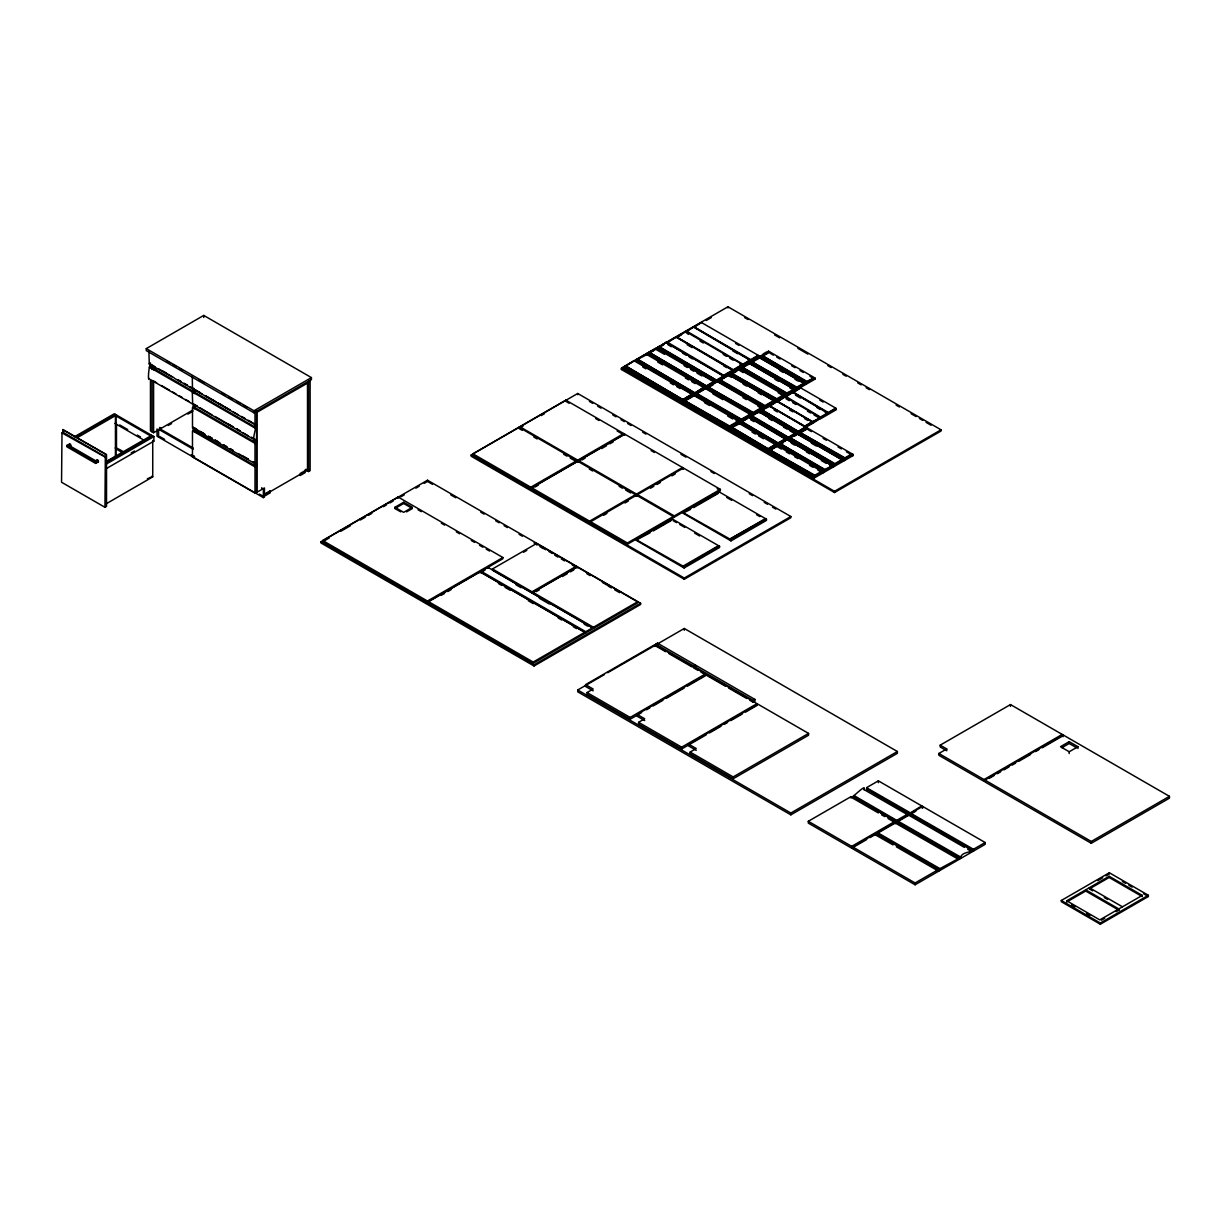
<?xml version="1.0" encoding="UTF-8"?>
<svg xmlns="http://www.w3.org/2000/svg" width="1231" height="1231" viewBox="0 0 1231 1231"><rect width="100%" height="100%" fill="white"/><g stroke="black" fill="none" stroke-linecap="round" stroke-linejoin="round"><path stroke-width="1.5" d="M62.858 432.173L62.119 432.958L106.143 457.655L106.266 454.701L62.858 429.65L62.858 432.173L106.266 457.224M149.551 363.222L149.259 364.007L171.832 376.794M149.551 378.456C147.335 383.826 148.905 364.93 150.459 363.837M193.759 391.812L193.775 388.442M254.478 463.333L192.498 428.049L192.482 407.599L193.729 407.184L193.775 404.384L197.068 406.292M256.571 411.292L256.571 492.169L255.002 493.077L192.467 456.978L192.467 431.158C194.606 431.85 193.821 423.695 194.036 431.512M255.463 424.926L175.048 378.64M255.002 412.2L255.002 425.31C258.972 420.448 250.509 442.452 255.017 440.606C257.033 437.128 256.756 444.914 255.017 443.699L255.002 464.041C256.94 460.717 256.833 468.503 255.032 467.118L255.002 493.077M874.502 835.218L875.056 833.926L852.575 846.866L852.575 848.682L915.11 884.781L985.169 844.343L985.169 842.527L922.635 806.428L911.279 812.983L910.663 815.153L973.367 851.144M910.832 813.229L907.293 815.63L907.709 814.06L897.214 820.092L897.43 821.4L894.414 823.216L894.475 821.677L851.714 846.359L808.305 821.292L808.305 823.108L851.714 848.174L866.67 839.542M863.977 789.717C867.532 781.47 847.928 802.858 851.006 796.642L808.305 821.292M908.109 815.568L908.663 814.614L897.891 821.077L960.996 857.238L940.269 868.44C942.007 869.625 935.622 873.241 937.53 870.04L915.11 882.966L852.575 846.866M149.259 364.007L148.889 350.927M193.39 392.135L192.79 392.304M192.667 404.291L192.298 392.335M192.882 392.074L193.129 392.489M960.734 857.145C961.934 851.206 974.752 852.56 973.813 849.082L985.169 842.527M864.085 789.61L907.493 814.676M866.562 789.486L866.932 787.455L878.349 780.854L921.757 805.92L921.757 807.736M874.826 834.541L893.044 844.912M874.949 835.464L877.949 833.664L877.734 832.341L895.399 822.17L895.075 822.908L957.718 858.899M895.291 823.724L898.199 822.016L898.03 821.123M908.54 815.06L964.427 847.405M973.813 850.59L911.279 814.491M146.274 348.619L203.746 315.428L311.428 377.609L311.428 379.625L253.955 412.8L146.274 350.635L146.274 348.619L253.955 410.785L311.428 377.609M155.968 368.638L155.445 369.546M62.858 429.65L106.528 454.562L106.528 506.387L104.958 507.295L61.55 482.244L61.996 432.789M74.537 436.713L114.298 413.77L153.875 436.605L153.875 441.144L105.835 468.873M75.676 437.374L115.437 414.416M77.707 437.42L115.437 415.632L115.437 456.578L107.235 461.317M151.69 435.343L151.167 436.251L114.914 415.324L116.483 415.016M70.752 444.499L69.09 445.453L95.649 460.794L97.311 459.825L98.449 461.794L95.649 463.41L66.828 446.776L66.828 445.453L69.628 443.852L70.752 445.807L69.09 446.776M116.483 423.095L114.914 423.387L144.566 440.513M193.867 388.704L190.39 386.996M193.606 389.058L194.036 392.766M66.828 445.453L95.649 462.102L98.449 460.486M150.459 379.933L150.459 430.912L153.598 432.727L192.821 410.077M168.324 425.434L171.586 423.556M187.928 414.124L192.821 411.292M106.343 461.533L150.644 435.943M115.437 455.962L116.483 455.962M106.358 462.733L152.736 435.943M105.835 464.333L153.875 436.605M131.194 452.916L134.518 451.008M308.55 382.502L256.848 412.354L255.263 411.446M147.351 478.797L151.69 476.889M106.358 503.679L152.736 476.889L152.736 441.529M192.467 456.978L194.036 456.07M256.571 424.91L248.093 420.51M256.571 463.641L253.032 462.087M255.263 491.415L256.848 492.323L264.434 487.938L264.434 497.016L263.388 497.616L157.014 436.205L157.014 428.942M264.434 489.153L263.388 489.753L263.388 497.616M264.434 495L308.55 469.534M305.226 469.627L308.55 471.55L310.12 470.642L310.12 380.379M322.691 540.532L398.075 497.016L502.879 557.52L502.879 558.736L427.496 602.251L322.691 541.748L322.691 540.532L427.496 601.036L502.879 557.52M472.919 453.808L530.823 487.23L576.847 460.656L576.847 461.871L530.823 488.445L472.919 455.008L472.919 453.808L518.943 427.234L674.326 517.128L720.35 490.554L720.35 489.353L683.405 468.026L589.603 522.375L531.7 488.953L531.7 487.738L577.724 461.163M523.113 426.034L519.821 427.926L519.821 426.726L565.845 400.152L623.748 433.574L623.748 434.789L577.724 461.363M625.856 366.715L623.148 367.669L624.271 366.407L681.666 400.152M625.333 365.807L683.236 399.844L625.333 365.807L634.057 360.76L692.314 394.597L703.763 387.396L692.314 394.597M637.643 359.914L634.934 360.868L636.073 359.606L693.976 393.643L677.204 383.964M637.119 359.006L695.023 393.043L637.119 359.006L645.844 353.959L704.101 387.796L705.763 386.842L647.86 352.805L646.721 353.451L647.244 354.974M646.721 353.451L704.624 386.888L713.795 381.595L706.809 386.226L648.906 352.189L655.892 348.158L714.149 381.995L723.843 376.394L665.94 342.356L658.954 347.004L716.857 380.441L658.954 346.403M659.477 347.311L656.769 348.265L657.908 347.004L715.288 380.733M320.952 541.748L427.496 480.228L640.612 603.267L640.612 604.467L534.054 665.986L320.952 542.948L320.952 541.748L534.054 664.786L640.612 603.267M471.165 455.008L577.724 393.489L790.841 516.528L790.841 517.743L684.282 579.262L471.165 456.224L471.165 455.008L684.282 578.047L790.841 516.528M621.393 368.284L727.952 306.765L941.053 429.804L941.053 431.004L834.51 492.523L621.393 369.485L621.393 368.284L834.51 491.323L941.053 429.804M623.148 367.669L624.794 367.315M625.333 366.407L634.057 360.76M634.934 360.868L636.073 360.206L639.843 362.391M637.119 359.606L646.367 354.867M646.721 354.066L653.63 350.681M648.906 352.805L656.415 349.065M656.769 348.265L657.908 347.004M660.355 346.188L665.94 342.356M666.817 342.464L676.065 337.125L732.922 370.546L724.197 375.593L667.34 342.156L666.817 343.064L724.72 376.501L733.445 370.854L726.167 375.655M737.231 369.269L734.322 370.946L676.419 336.909L685.682 331.57L743.939 365.407L750.925 361.375L750.402 360.468L743.401 364.499L686.544 331.062L686.021 331.97L693.53 327.031L750.402 360.468M686.021 331.37L693.53 327.031M693.884 326.831L701.393 322.491L758.25 355.328L751.264 359.96L693.884 326.831L750.141 359.914M322.691 541.748L329.246 537.962M340.725 531.33L350.543 525.652M360.375 519.99L365.299 517.143M368.577 515.25L371.854 513.358M383.318 506.741L386.596 504.848M389.873 502.956L393.151 501.063M541.194 415.601L544.471 413.693M660.878 346.496L663.663 344.88M666.817 343.064L676.065 337.125M676.419 337.525L685.682 331.57M693.884 327.431L701.393 322.491M400.86 496.816L404.199 494.893M415.847 488.168L419.171 486.245M424.172 483.352L427.496 481.429L432.496 484.322M621.393 369.485L626.394 366.607M648.029 354.113L651.368 352.189M678.004 336.802L681.328 334.894M706.302 320.475L711.303 317.583M623.671 367.977L626.779 366.776M394.92 507.295L403.66 502.263L412.385 507.295L403.66 512.342L394.92 507.295L394.92 508.511L400.752 511.881M394.92 508.511L403.66 503.464L412.385 508.511L406.569 511.881M724.197 374.993L732.922 369.946M733.799 369.438L742.539 364.391L733.799 370.039L676.419 336.909M743.401 363.899L750.402 359.852M751.264 359.36L758.25 355.328M519.821 426.726L577.724 460.148L623.748 433.574M623.148 367.069L681.051 400.506L682.713 399.536M683.236 399.244L691.96 394.197L680.528 401.414L623.671 368.577M714.149 381.995L716.334 380.133M716.857 379.825L723.843 375.794M733.799 370.039L743.062 365.299L740.154 367.592M743.401 364.499L750.925 360.76M751.787 360.268C765.851 351.143 755.942 361.206 751.264 359.96M578.601 461.871L578.601 460.656L624.625 434.081L682.528 467.518L682.528 468.734M736.061 420.864L739.385 422.787L728.475 429.096L681.928 402.214L681.928 401.014C683.62 399.09 683.744 402.445 683.051 400.352M705.671 388.504L684.636 400.66C682.928 397.967 693.822 394.551 693.884 395.305M739.908 424.095L739.385 421.587L693.715 395.413L693.715 394.197C695.407 392.289 695.53 395.643 694.853 393.551M705.148 388.196C677.296 404.045 723.52 377.855 696.946 393.551L741.401 419.217L750.141 414.17L750.664 415.078L741.401 419.817L696.946 394.151M705.671 389.104L705.501 387.396C707.194 385.472 707.333 388.842 706.64 386.734M765.405 407.769L774.761 402.368L774.761 401.152L729.26 374.886L708.21 387.042C706.532 382.733 719.058 383.01 717.288 380.579C718.996 378.671 719.119 382.025 718.427 379.933M728.737 374.578C700.87 390.442 747.109 364.238 720.52 379.933L764.974 405.599L773.714 400.552M729.26 375.486L729.091 373.778C730.783 371.854 730.906 375.224 730.214 373.116M731.276 373.116C747.109 362.545 736.046 373.855 729.091 373.778M794.334 389.258L786.809 392.981L742.355 367.315L786.809 393.597L794.857 389.565L794.857 390.766L785.686 396.059L739.123 369.192L739.123 367.977C740.831 366.069 740.954 369.423 740.262 367.315M748.817 362.991C733.445 373.87 746.186 361.345 749.34 363.283L793.81 388.95M794.057 389.304L749.171 363.391L749.171 362.176C750.864 360.268 751.002 363.622 750.31 361.529M758.865 357.19C743.493 368.069 756.234 355.544 759.389 357.482L804.889 383.764L804.889 384.964L795.718 390.273L795.718 389.058L749.171 362.176M814.414 377.655L806.905 381.395L762.451 355.728L806.905 381.995L814.937 377.963L814.937 379.179L805.766 384.472L759.219 357.59L759.219 356.375L760.358 355.728L760.881 356.636M768.913 351.389C753.541 362.268 766.282 349.742 769.437 351.697L813.891 377.363M681.928 401.014L684.097 400.352M684.097 399.752L693.361 395.013M693.715 394.197L695.9 393.551M705.501 387.396L707.687 386.734M707.687 386.134L716.95 381.395M717.288 380.579L719.473 379.933M731.276 372.516L738.785 368.792M739.123 367.977L741.308 367.315M749.694 362.483L751.356 361.529M759.219 356.375L761.404 355.728M534.993 487.045L538.27 485.152M581.894 459.979L585.171 458.07M601.62 448.576L606.544 445.73M609.837 443.837L613.115 441.944M682.451 401.306L684.097 400.952L728.567 427.234M706.025 388.304L707.687 387.334L752.141 413.616L706.025 387.688M729.614 374.686L731.276 373.732L775.73 399.998L729.614 374.086M739.646 368.284L769.437 351.697M682.451 401.921L684.097 400.952M685.159 400.952L729.614 426.618L738.862 421.879L738.338 420.971L729.614 426.018L685.159 400.952L693.884 395.92M694.238 394.505L727.182 412.816M708.733 387.334L753.187 413L762.451 408.261L761.927 407.353L753.187 412.4L708.733 387.334L713.103 384.826M717.811 380.887L718.335 381.795L719.473 380.533L763.928 406.799L724.413 383.995M732.322 373.732L776.776 399.398L784.285 395.659L783.762 394.751L776.776 398.782L732.322 373.732L736.507 371.3M742.355 367.931L749.34 363.899M750.218 363.391L751.356 362.73L767.821 372.239M803.843 383.149L796.857 387.196L752.403 362.129L759.389 358.098M759.742 356.682L805.859 382.595L761.404 356.928M762.451 356.328L769.437 352.297M682.974 402.214L727.429 427.28L728.567 426.618M694.761 395.413L740.354 420.417L730.475 414.724M706.548 388.596L751.002 413.662L752.141 413M718.335 381.795L762.805 406.861L763.928 406.199M730.137 374.993L774.591 400.044L775.73 399.398M739.646 368.885L785.763 394.197L741.308 367.931L785.763 393.597M794.672 388.457L795.811 387.796L771.114 374.147M760.266 357.59L804.72 382.656L805.859 381.995M727.429 427.28L729.614 427.834L729.091 426.926M739.216 420.463L741.401 421.017L740.877 420.125M751.002 413.662L753.187 414.216L752.664 413.308M762.805 406.861L764.974 407.415L764.451 406.507M720.52 380.533L764.974 406.199L774.237 400.86M774.591 400.044L776.776 400.598L776.253 399.69M784.639 394.243L786.809 394.797L786.286 393.889M794.672 389.058C796.411 386.642 797.334 390.104 796.334 388.104M752.403 362.129L796.857 387.796L804.366 383.457M804.72 382.656L806.905 383.21L806.382 382.302M727.952 428.188L729.614 427.234M729.614 427.834C730.645 425.157 735.23 424.741 739.385 421.587M739.739 421.371L741.401 420.417M741.401 421.017C742.431 418.355 747.017 417.925 751.187 414.77L751.187 415.986L740.262 422.279L739.739 420.771M751.002 414.262L753.187 413.616M753.187 414.216C754.234 411.539 758.819 411.123 762.974 407.969L762.974 409.169L752.049 415.478L705.501 388.596M762.805 407.461L764.974 406.799M764.974 407.415C766.021 404.737 770.606 404.322 774.761 401.152M774.591 400.66L776.776 399.998M776.776 400.598C777.792 398.182 780.746 398.213 784.809 395.366L784.809 396.567L775.638 401.86L729.091 374.993M784.639 394.859L786.809 394.197M786.809 394.797C787.84 392.381 790.794 392.412 794.857 389.565M795.195 389.365L796.857 388.396M796.857 389.011C797.873 386.596 800.842 386.611 804.889 383.764M804.72 383.256L806.905 382.595M806.905 383.21C807.921 380.794 810.875 380.81 814.937 377.963M428.373 601.544L480.075 571.692L584.894 632.211L584.894 633.411L533.177 663.263L428.373 602.759L428.373 601.544L533.177 662.063L584.894 632.211M480.952 571.184L487.768 567.26L592.573 627.764L592.573 628.979L585.756 632.903L480.952 572.4L480.952 571.184L585.756 631.703L592.573 627.764M732.06 428.034L729.352 428.988L730.475 427.726L766.898 449.361M731.537 427.126L768.483 449.069L731.537 427.126L738.523 423.095L775.807 444.822L785.501 439.221L748.556 417.294L741.57 421.925L778.515 443.268L741.57 421.325M776.946 443.56L740.523 421.925L739.385 422.587L776.33 443.914L775.807 444.822M751.618 415.524L788.563 437.467L751.618 416.14L758.604 411.493L795.549 433.435L785.855 439.021L749.433 417.401L750.571 416.14L787.517 438.067L751.095 417.047L752.141 416.432M759.481 410.985L760.62 410.338L797.565 432.266L760.62 410.939L759.481 411.6L796.426 432.927L760.004 412.508L762.189 410.631M761.666 409.723L798.611 431.666L761.666 409.723L768.652 405.691L805.597 427.019L795.903 433.235M441.298 595.296L444.529 593.434M447.761 591.557L450.992 589.695M480.952 572.4L485.045 570.045M729.352 428.988L731.014 428.634M731.537 427.726L739.046 424.003M739.385 423.187L740.523 422.541L775.315 442.621M741.57 421.925L747.171 418.709M749.433 417.401L750.571 416.14M751.618 416.14L758.604 412.093L759.127 413M761.666 410.338L769.175 406.599M769.529 405.799L777.038 401.46L812.229 421.787L805.243 426.418L769.529 405.799L805.766 427.326L812.752 423.295L812.229 422.387M777.376 401.26L813.106 421.879L820.615 418.155L813.629 422.787L777.376 401.26L784.901 396.921L821.492 418.248L828.478 414.216L827.955 413.308L820.969 417.34L785.763 396.413L785.24 397.321L792.749 392.381L827.955 413.308M785.24 396.721L792.749 392.381M793.103 392.181L800.612 387.842L835.818 408.169L828.832 412.8L793.103 392.181L829.355 413.708L836.341 409.677L835.818 408.769M741.047 422.833L742.093 422.233M770.052 406.107L777.038 401.46M777.376 401.86L784.901 396.921M793.626 392.489L800.612 387.842M492.477 568.968L536.593 543.502L576.154 566.352L576.154 567.553L532.054 593.019L492.477 570.184L492.477 568.968L532.054 591.819L576.154 566.352M523.514 552.257L526.791 550.38M531.7 487.738L589.603 521.175L635.627 494.6L635.627 495.801M578.601 460.656L636.504 494.093L682.528 467.518M603.621 515.297L606.914 513.389M624.994 502.956L628.287 501.048M650.522 488.215L653.815 486.322M657.108 484.414L660.385 482.521M671.895 475.874L675.188 473.981M805.243 425.818L812.229 421.787M813.106 421.279L820.092 417.848M820.969 416.74L827.955 412.708M828.832 412.2L835.818 408.169M729.875 429.296L765.774 450.623L767.944 448.761M768.483 448.453L775.468 444.422L765.774 450.623M775.807 444.222L785.501 438.621M785.855 439.021L795.549 432.82M795.903 432.62L798.088 431.358M798.611 431.065L805.597 427.019M805.243 426.418L812.752 422.695M813.106 421.879L820.615 418.155M820.969 417.34L828.478 413.616M828.832 412.8L836.341 409.077M814.845 477.043C813.968 476.089 818.707 474.751 822.893 471.796L822.893 473.012L813.722 478.305L767.159 451.438L767.159 450.223C768.867 448.299 768.99 451.669 768.298 449.561M769.344 449.561C785.193 438.99 774.13 450.3 767.159 450.223M832.402 465.703L824.893 469.426L780.439 443.76L824.893 470.042L832.925 466.01L832.925 467.211L823.754 472.504L777.207 445.637L777.207 444.422C778.9 442.514 779.038 445.868 778.346 443.76M786.901 439.436C768.975 448.284 788.409 440.913 787.255 438.621C788.948 436.713 789.071 440.067 788.394 437.974M796.949 433.635C775.315 447.022 806.213 426.418 794.672 436.159M797.473 434.543L797.303 432.82C798.996 430.912 799.119 434.266 798.427 432.173M807.521 428.142C790.656 438.698 804.628 426.034 807.521 428.142L853.021 454.408L853.021 455.624L843.851 460.917L797.303 434.035M769.344 448.961L776.853 445.222M777.207 444.422L779.392 443.76M787.255 438.621L789.44 437.974M797.303 432.82L799.473 432.173M799.473 431.558L806.997 427.834M767.682 451.131L769.344 450.177L813.799 476.443L767.682 450.531M777.73 444.73L797.473 433.928L842.973 460.209L842.973 461.41L833.802 466.703L787.255 439.836M797.826 433.127L799.473 432.773L843.943 459.04M770.391 450.177L814.845 475.843L822.37 472.104L821.846 471.196L814.845 475.228L770.391 450.177L777.376 446.13M780.439 444.376L783.239 442.76M787.778 438.928L833.895 464.841L789.44 439.175M797.826 433.727L799.473 433.374L804.412 436.236M851.975 453.808L844.989 457.84L800.535 432.773L807.521 428.742M532.915 592.311L577.031 566.86L637.55 601.805L637.55 603.005L593.45 628.472L532.915 593.527L532.915 592.311L593.45 627.256L637.55 601.805M536.193 591.649L539.455 589.757M562.321 576.554L567.229 573.723M570.492 571.83L573.754 569.953M627.425 543.009L673.449 516.435L673.449 517.635L627.425 544.21L590.48 522.883L590.48 521.667L627.425 543.009L627.425 544.21M637.381 495.801L637.381 494.6L674.326 515.927L720.35 489.353M636.073 539.024L671.526 518.543L719.566 546.287L719.566 547.487L684.097 567.968L636.073 540.224L636.073 539.024L672.049 518.851M682.974 511.942L718.427 491.461L766.467 519.205L766.467 520.405L731.014 540.886L682.974 513.158L682.974 511.942L718.95 491.769M636.596 539.316L672.572 519.159M683.497 512.25L719.473 492.077M636.596 539.932L650.014 532.792M653.23 530.93L670.972 520.682M683.497 512.85L690.468 509.434M693.684 507.572L717.873 493.616M768.206 451.438L812.675 476.489L813.799 475.843M777.73 445.33L823.847 470.642L779.392 444.376L823.847 470.042M788.302 439.836L832.756 464.887L833.895 464.241M842.45 459.902L834.941 464.241L790.487 437.974L834.941 463.641L841.927 459.594M798.35 434.035L842.804 459.101L843.943 458.44M812.675 476.489L814.322 476.135M822.708 470.688L824.893 471.242L824.37 470.334M832.756 464.887L834.941 465.456L834.418 464.549M842.804 459.101L844.989 459.655L844.466 458.748M800.535 432.773L844.989 458.44L852.498 454.101M812.675 477.105L814.845 476.443M822.708 471.304L824.893 470.642M824.893 471.242C825.909 468.826 828.878 468.857 832.925 466.01M832.756 465.503L834.941 464.841M834.941 465.456C835.957 463.041 838.911 463.056 842.973 460.209M842.804 459.702L844.989 459.04M844.989 459.655C846.005 457.24 848.959 457.255 853.021 454.408M637.119 540.224L683.051 566.152L718.519 545.672M684.021 513.158L729.952 539.07L765.42 518.605M683.051 566.152L683.574 567.06L719.042 545.979M729.952 539.07L765.944 518.897M683.574 567.06L719.566 546.287M729.952 539.67L766.467 519.205M593.188 690.853L585.587 686.467L585.587 684.651L654.846 644.659L705.501 673.911L705.501 675.727L687.483 686.129M655.723 644.152L657.462 643.151L695.284 664.986L695.284 666.802L693.545 667.802L693.545 665.986L655.723 644.152L655.723 645.967L665.586 651.661M607.699 672.695L684.282 628.472L897.384 751.51L897.384 753.326L790.841 814.845L577.724 691.807L577.724 689.991L604.359 674.619M641.597 712.611L630.134 719.243L587.064 694.376L587.064 692.561L593.188 689.037L585.587 684.651M693.545 665.986L695.284 664.986M697.669 670.187L694.407 668.31L694.407 666.494L696.161 665.479L754.942 699.423L754.942 701.239L753.187 702.239L749.925 700.362M587.064 692.561L630.134 717.427L705.501 673.911M644.721 720.597L637.119 716.211L637.119 714.395L706.379 674.403L757.034 703.655L757.034 705.471L745.571 712.087M646.521 709.779L649.799 707.887M653.076 705.994L662.894 700.316M666.171 698.423L684.205 688.021M706.24 734.799L681.666 748.987L638.597 724.136L638.597 722.32L644.721 718.781L637.119 714.395M694.407 666.494L753.187 700.424L754.942 699.423M638.597 722.32L681.666 747.171L757.034 703.655M688.652 744.155L757.911 704.163L808.567 733.414L808.567 735.23L733.184 778.746L690.129 753.88L690.129 752.064L696.238 748.54L688.652 744.155L688.652 745.971L696.238 750.356M709.518 732.907L720.981 726.29M724.259 724.397L727.536 722.505M730.814 720.612L742.293 713.98M690.129 752.064L733.184 776.93L808.567 733.414M577.724 689.991L790.841 813.029L897.384 751.51M940.192 745.155L946.731 748.94L946.731 750.756L940.192 746.971L940.192 745.155L1010.497 704.563L1062.199 734.415L1062.199 736.23L1042.242 747.756M1062.199 734.415L984.031 779.546L984.031 781.362L938.868 755.295L938.868 753.48L946.731 748.94M921.757 805.92L910.217 812.968L973.921 849.544M869.994 837.619L915.864 811.137M984.908 780.054L1063.076 734.922L1169.45 796.334L1169.45 798.15L1091.282 843.281L984.908 781.87L984.908 780.054L1091.282 841.465L1169.45 796.334M989.016 778.484L994.002 775.607M997.341 773.684L1000.665 771.76M1003.988 769.837L1008.974 766.959M1012.297 765.036L1015.621 763.112M1018.96 761.204L1030.593 754.48M1035.594 751.587L1038.918 749.679M1077.941 746.709L1069.2 741.662L1060.476 746.709L1069.2 751.756L1077.941 746.709L1077.941 748.525M1061.922 747.679L1069.2 743.478L1076.479 747.679M1061.291 900.492L1109.331 872.748L1148.369 895.291L1148.369 896.507L1100.329 924.235L1061.291 901.692L1061.291 900.492L1100.329 923.035L1148.369 895.291M1097.729 880.657L1102.699 877.795M1106.023 875.872L1109.331 873.964L1109.331 872.748M1086.296 890.69L1066.708 902L1066.708 900.784L1109.162 876.287L1142.26 895.399L1142.26 896.599L1109.162 877.488L1089.558 888.797M1142.26 895.399L1099.806 919.896L1066.708 900.784M1101.437 920.173L1104.699 918.28M1116.132 911.679L1119.394 909.801M866.932 787.948L910.509 812.937M853.914 795.488L897.153 820.615M877.857 832.802L940.392 868.901M105.327 457.593L104.958 507.295M744.601 317.583L747.925 319.506M774.561 334.894L779.562 337.771M797.873 348.342L807.859 354.113M827.848 365.653L831.171 367.561M842.835 374.301L846.159 376.224M857.807 382.949L861.146 384.872M866.132 387.75L869.471 389.673M896.106 405.061L899.43 406.984M911.094 413.708L916.079 416.586M919.419 418.509L922.742 420.433M926.066 422.356L931.067 425.249M770.052 353.251L773.376 355.174M776.699 357.098L780.023 359.021M791.656 365.73L794.995 367.654M799.981 370.531L803.304 372.454M809.952 376.286L814.937 379.179M735.615 343.464L738.923 345.372M779.962 370.577L783.285 372.485M794.918 379.21L798.242 381.133M819.861 400.167L823.154 402.075M732.722 350.866L737.677 353.728M747.617 359.467L750.925 361.375M795.811 387.796L751.356 362.73M774.899 379.256L778.223 381.164M789.871 387.888L794.857 390.766M795.534 395.197L800.473 398.044M816.938 407.553L820.246 409.461M825.185 412.308L828.478 414.216M685.682 332.17L688.468 334.386M700.039 341.079L703.347 342.987M723.212 354.451L726.521 356.359M729.829 358.267L733.137 360.175M739.754 364.007L743.062 365.915M739.923 370.654L743.247 372.578M778.161 392.735L784.809 396.567M786.024 398.782L789.317 400.69M792.61 402.583L795.903 404.491M807.444 411.154L810.737 413.047M814.03 414.955L820.615 418.755M687.129 344.711L692.084 347.573M723.52 365.73L726.829 367.638M789.687 409.985L792.979 411.877M804.52 418.54L807.813 420.448M731.537 377.409L728.213 375.486L728.213 374.286M743.17 384.134L746.494 386.057M758.142 392.766L761.466 394.689M668.094 344.818L671.341 346.696M682.713 353.251L685.959 355.128M689.206 357.005L692.453 358.883M774.068 410.031L777.33 411.923M808.136 429.696L811.46 431.619M823.093 438.344L826.416 440.252M838.049 446.976L841.388 448.9M846.374 451.777L853.021 455.624M717.473 381.687L763.851 408.677L763.328 407.769M658.431 347.911L713.657 379.794M656.769 347.65L714.149 381.395M743.016 397.659L746.34 399.583M757.988 406.292L762.974 409.169M656.415 349.681L664.54 354.359M684.036 365.622L687.283 367.5M690.529 369.377L693.776 371.239M697.038 373.116L701.901 375.932M807.705 438.128L842.296 458.101M768.913 418.663L772.176 420.54M783.608 427.142L786.871 429.019M790.133 430.912L793.395 432.789M811.383 443.175L816.368 446.053M648.906 352.189L706.809 386.226M650.014 354.651L703.624 385.595M657.739 362.037L662.617 364.853M685.359 377.979L688.606 379.856M691.868 381.733L695.115 383.61M712.949 393.905L722.92 399.66M749.433 416.786L785.855 438.421M787.425 439.729L831.879 465.395M750.71 419.756L753.988 421.633M791.364 443.222L794.687 445.13M806.336 451.854L809.659 453.777M821.292 460.502L826.278 463.379M829.602 465.287L832.925 467.211M740.354 419.817L695.9 394.751M643.09 364.268L673.957 382.087M634.934 360.268L692.314 393.997M642.705 366.976L645.952 368.838M670.326 382.918L673.572 384.795M676.819 386.672L680.066 388.534M704.471 402.629L709.471 405.507M727.752 416.078L732.737 418.955M752.095 432.143L755.357 434.02M758.619 435.912L763.512 438.728M781.316 449.023L776.33 446.13L776.33 444.93M786.317 451.9L789.64 453.808M794.626 456.701L797.95 458.609M809.583 465.333L812.906 467.257M817.907 470.134L822.893 473.012M626.425 368.254L631.303 371.07M634.55 372.947L680.035 399.213M685.744 402.506L718.689 421.525M721.981 423.418L726.921 426.28M732.645 429.588L750.587 439.944M753.849 441.821L765.267 448.423M727.952 427.588L728.475 429.096M729.352 428.388L765.774 450.023M589.387 401.429L592.711 403.353M597.712 406.245L601.036 408.153M612.684 414.893L616.023 416.817M621.009 419.694L624.348 421.618M627.672 423.541L630.995 425.464M642.659 432.189L645.983 434.112M680.943 454.301L685.944 457.178M710.918 471.596L714.242 473.52M749.217 493.708L752.541 495.631M764.189 502.356L767.529 504.279M772.514 507.172L775.853 509.095M569.153 403.276L565.845 401.352L565.845 400.152M595.635 418.555L598.943 420.463M617.131 430.973L622.101 433.835M651.091 450.577L654.4 452.485M717.134 488.707L720.35 490.554M726.705 497.462L731.676 500.325M756.526 514.681L759.835 516.589M522.252 430.342L518.943 428.434L518.943 427.234M533.839 437.036L537.147 438.944M563.613 454.224L566.922 456.132M570.23 458.055L575.2 460.917M589.31 469.057L592.619 470.965M619.085 486.26L622.394 488.168M625.702 490.076L630.672 492.939M673.188 520.713L676.496 522.621M679.804 524.544L684.775 527.407M694.715 533.146L699.685 536.008M683.574 566.445L684.097 567.968M938.868 753.48L984.031 779.546M1122.349 881.473L1125.596 883.35M1128.842 885.227L1132.105 887.12M1143.491 893.691L1148.369 896.507M450.808 494.893L455.809 497.77M480.782 512.188L484.106 514.112M495.77 520.851L499.094 522.76M504.095 525.652L507.418 527.576M519.067 534.3L522.406 536.224M534.054 542.948L537.393 544.871M542.379 547.764L545.718 549.688M549.041 551.611L552.365 553.519M572.353 565.06L575.677 566.983M602.313 582.355L607.314 585.248M539.886 546.626L543.179 548.518M554.719 555.181L558.012 557.089M561.321 558.997L564.614 560.89M586.848 573.723L590.111 575.616M608.114 586.002L611.376 587.895M614.654 589.787L619.562 592.619M1089.373 887.705L1122.472 906.816M1089.373 888.92L1092.682 890.829M1104.269 897.522L1107.577 899.43M166.57 361.145L169.786 363.007M173.002 364.853L176.218 366.715M179.434 368.561L182.65 370.423M199.053 379.902L203.992 382.749M222.088 393.197L225.381 395.105M228.674 396.998L231.967 398.89M236.906 401.752L240.199 403.645M243.492 405.553L246.785 407.446M668.879 653.569L691.899 666.848M700.947 672.08L725.428 686.221M728.706 688.098L746.663 698.469M418.032 509.757L421.356 511.665M441.329 523.19L444.653 525.114M456.301 531.838L459.625 533.762M471.273 540.486L474.597 542.409M479.582 545.287L482.906 547.21M486.245 549.134L489.569 551.057M163.061 371.223L166.277 373.07M177.787 379.625L181.003 381.472M184.219 383.333L187.435 385.195M195.421 389.904L200.361 392.751M205.3 395.597L215.179 401.306M218.472 403.199L223.673 406.107M225.042 406.999L229.982 409.861M241.507 416.509L245.061 418.463M248.093 420.31L251.647 422.264M151.813 364.915L155.029 366.776M158.245 368.638L174.31 377.917M177.526 379.779L180.742 381.625M183.958 383.487L187.174 385.349M190.39 387.196L202.007 393.905M205.3 395.813L229.982 410.061M233.274 411.954L238.214 414.801M241.507 416.709L244.8 418.602M150.197 366.515L256.31 427.788M255.448 428.28L149.336 367.146M1071.678 904.862L1074.986 906.785M1086.573 913.464L1089.881 915.372M516.051 584.802L521.036 587.679M539.332 598.235L549.318 604.006M584.248 624.179L587.587 626.102M866.993 788.933L910.401 813.983M866.562 789.179L909.786 814.337M967.72 849.298L971.013 851.206M197.329 406.138L194.036 404.23L194.036 407.815M228.597 424.187L233.536 427.034M236.829 428.942L240.122 430.835M251.647 437.282L256.571 440.344L251.386 437.436M153.413 380.871L156.629 382.733M161.446 385.518L169.493 390.165M172.709 392.012L175.925 393.874M179.141 395.72L182.357 397.582M185.573 399.444L188.789 401.291M200.361 407.984L211.886 414.832M215.179 416.54L233.274 427.188M236.567 428.88L239.86 430.988M243.153 432.881L248.093 435.743M150.936 379.948L253.801 439.344M305.919 469.226L307.504 470.134L307.504 383.103M193.775 406.907L256.31 443.006M498.386 583.463L501.709 585.387M505.033 587.31L510.019 590.188M528.33 600.759L533.315 603.636M558.274 618.054L561.598 619.962M573.246 626.687L576.57 628.61M255.463 443.637L192.928 407.538M853.806 796.534L897.214 821.6M898.091 822.108L960.626 858.207M853.191 796.888L896.784 822.154L853.375 796.796M851.006 797.149L878.334 812.922M881.55 814.784L884.766 816.63M887.982 818.492L892.814 821.277M193.775 427.68L197.068 429.588M200.361 431.481L203.654 433.389M208.593 436.236L212.147 438.19M215.179 440.036L218.472 441.929M223.673 444.837L226.95 446.73M229.982 448.576L233.274 450.484M243.153 456.178L248.354 459.086M253.032 461.887L256.571 463.841M193.775 427.88L205.3 434.528M208.593 436.436L211.886 438.328M215.179 440.236L220.118 443.083M223.411 444.991L226.689 446.884M229.982 448.792L233.274 450.684M238.214 453.531L248.093 459.24M195.006 430.296L198.268 432.189M193.775 430.404L256.31 466.503M877.734 833.849L940.269 869.963M896.337 846.805L937.483 870.563M159.63 427.434L161.199 428.342M193.129 447.976L160.153 428.942L160.153 430.158M193.129 449.192L158.584 429.25L158.584 437.113L159.63 436.513L164.615 439.39M191.236 454.762L194.575 456.67M259.449 494.139L262.772 496.062M152.736 440.483L153.875 441.144M119.684 424.941L127.685 429.557M137.287 435.097L140.488 436.943M124.485 452.516C116.591 447.099 109.174 445.422 123.146 452.962M151.69 476.289L152.736 476.889M70.752 445.807L69.628 443.852M98.449 461.794L97.311 459.825M255.463 467.134L192.928 431.035M1109.162 876.287L1109.162 877.488M1100.329 923.035L1100.329 924.235M1091.282 841.465L1091.282 843.281M1069.2 741.662L1069.2 743.478M1069.2 751.756L1069.2 753.572M1063.076 734.922L1063.076 736.738M1010.497 704.563L1010.497 706.379M939.653 870.317L877.303 834.403M922.635 806.428L922.635 808.244M915.11 882.966L915.11 884.781M878.349 780.854L878.349 782.67M851.714 846.359L851.714 848.174M843.851 460.917L843.327 460.009M834.51 491.323L834.51 492.523M833.802 466.703L833.279 465.795M823.754 472.504L823.231 471.596M813.722 478.305L813.199 477.397M806.474 427.526L806.474 428.742M805.766 384.472L805.243 383.564M796.426 433.327L796.426 434.543M790.841 813.029L790.841 814.845M786.378 439.128L786.378 440.344M785.686 396.059L785.163 395.151M775.638 401.86L775.115 400.952M768.39 351.081L768.39 352.297M758.342 356.882L758.342 358.098M753.187 700.424L753.187 702.239M752.049 415.478L751.525 414.57M748.294 362.683L748.294 363.899M738.261 368.484L738.261 369.7M733.184 776.93L733.184 778.746M731.014 540.886L730.475 539.978M727.952 306.765L727.952 307.965M718.427 491.461L718.427 492.677M716.427 381.087L716.427 382.302M704.624 387.903L704.624 389.104M696.161 665.479L696.161 667.294M692.838 394.705L692.838 395.92M684.282 578.047L684.282 579.262M684.282 628.472L684.282 630.287M683.405 468.026L683.405 469.226M681.666 747.171L681.666 748.987M681.051 400.506L680.528 401.414M674.326 515.927L674.326 517.128M671.526 518.543L671.526 519.759M657.462 643.151L657.462 644.967M654.846 644.659L654.846 646.475M636.504 494.093L636.504 496.308M630.134 717.427L630.134 719.243M624.625 434.081L624.625 435.297M593.45 627.256L593.45 628.472M589.603 521.175L589.603 522.375M585.756 631.703L585.756 632.903M577.724 393.489L577.724 394.705M577.724 460.148L577.724 462.379M577.031 566.86L577.031 568.06M536.593 543.502L536.593 544.717M534.054 664.786L534.054 665.986M533.177 662.063L533.177 663.263M532.054 591.819L532.054 593.019M530.823 487.23L530.823 488.445M487.768 567.26L487.768 568.46M480.075 571.692L480.075 572.907M427.496 480.228L427.496 481.429M427.496 601.036L427.496 602.251M403.66 502.263L403.66 503.464M398.075 497.016L398.075 498.232M308.55 381.287L308.55 471.55M261.818 487.63L261.818 488.845M256.848 411.139L256.848 492.323M255.263 424.772L255.263 428.588M255.263 440.006L255.263 443.806M255.263 462.856L255.263 466.657M253.955 410.785L253.955 412.8M203.746 315.428L203.746 317.444M194.744 389.827L194.744 393.643M194.744 405.061L194.744 408.877M194.744 427.911L194.744 431.727M193.175 388.919L193.175 392.735M193.175 404.153L193.175 407.969M193.175 427.003L193.175 430.819M192.298 375.994L192.467 389.211M153.598 366.084L153.598 369.885M153.598 381.318L153.598 432.727M152.029 365.176L152.029 369.515M152.029 380.41L152.029 431.819M150.459 362.945L150.459 367.592M116.483 424.326L116.483 448.53M115.96 415.324L115.96 456.27M95.649 462.102L95.649 463.41M63.12 429.496L63.12 433.343M270.251 490.784L265.45 493.554L265.45 495.585L270.251 492.8L270.251 490.784M305.011 470.719L300.21 473.489L300.21 475.505L305.011 472.735L305.011 470.719M1118.81 908.94L1085.711 889.828L1085.711 891.029L1118.81 910.14L1118.81 908.94M960.18 858.469L897.476 822.462L960.18 858.469"/></g></svg>
